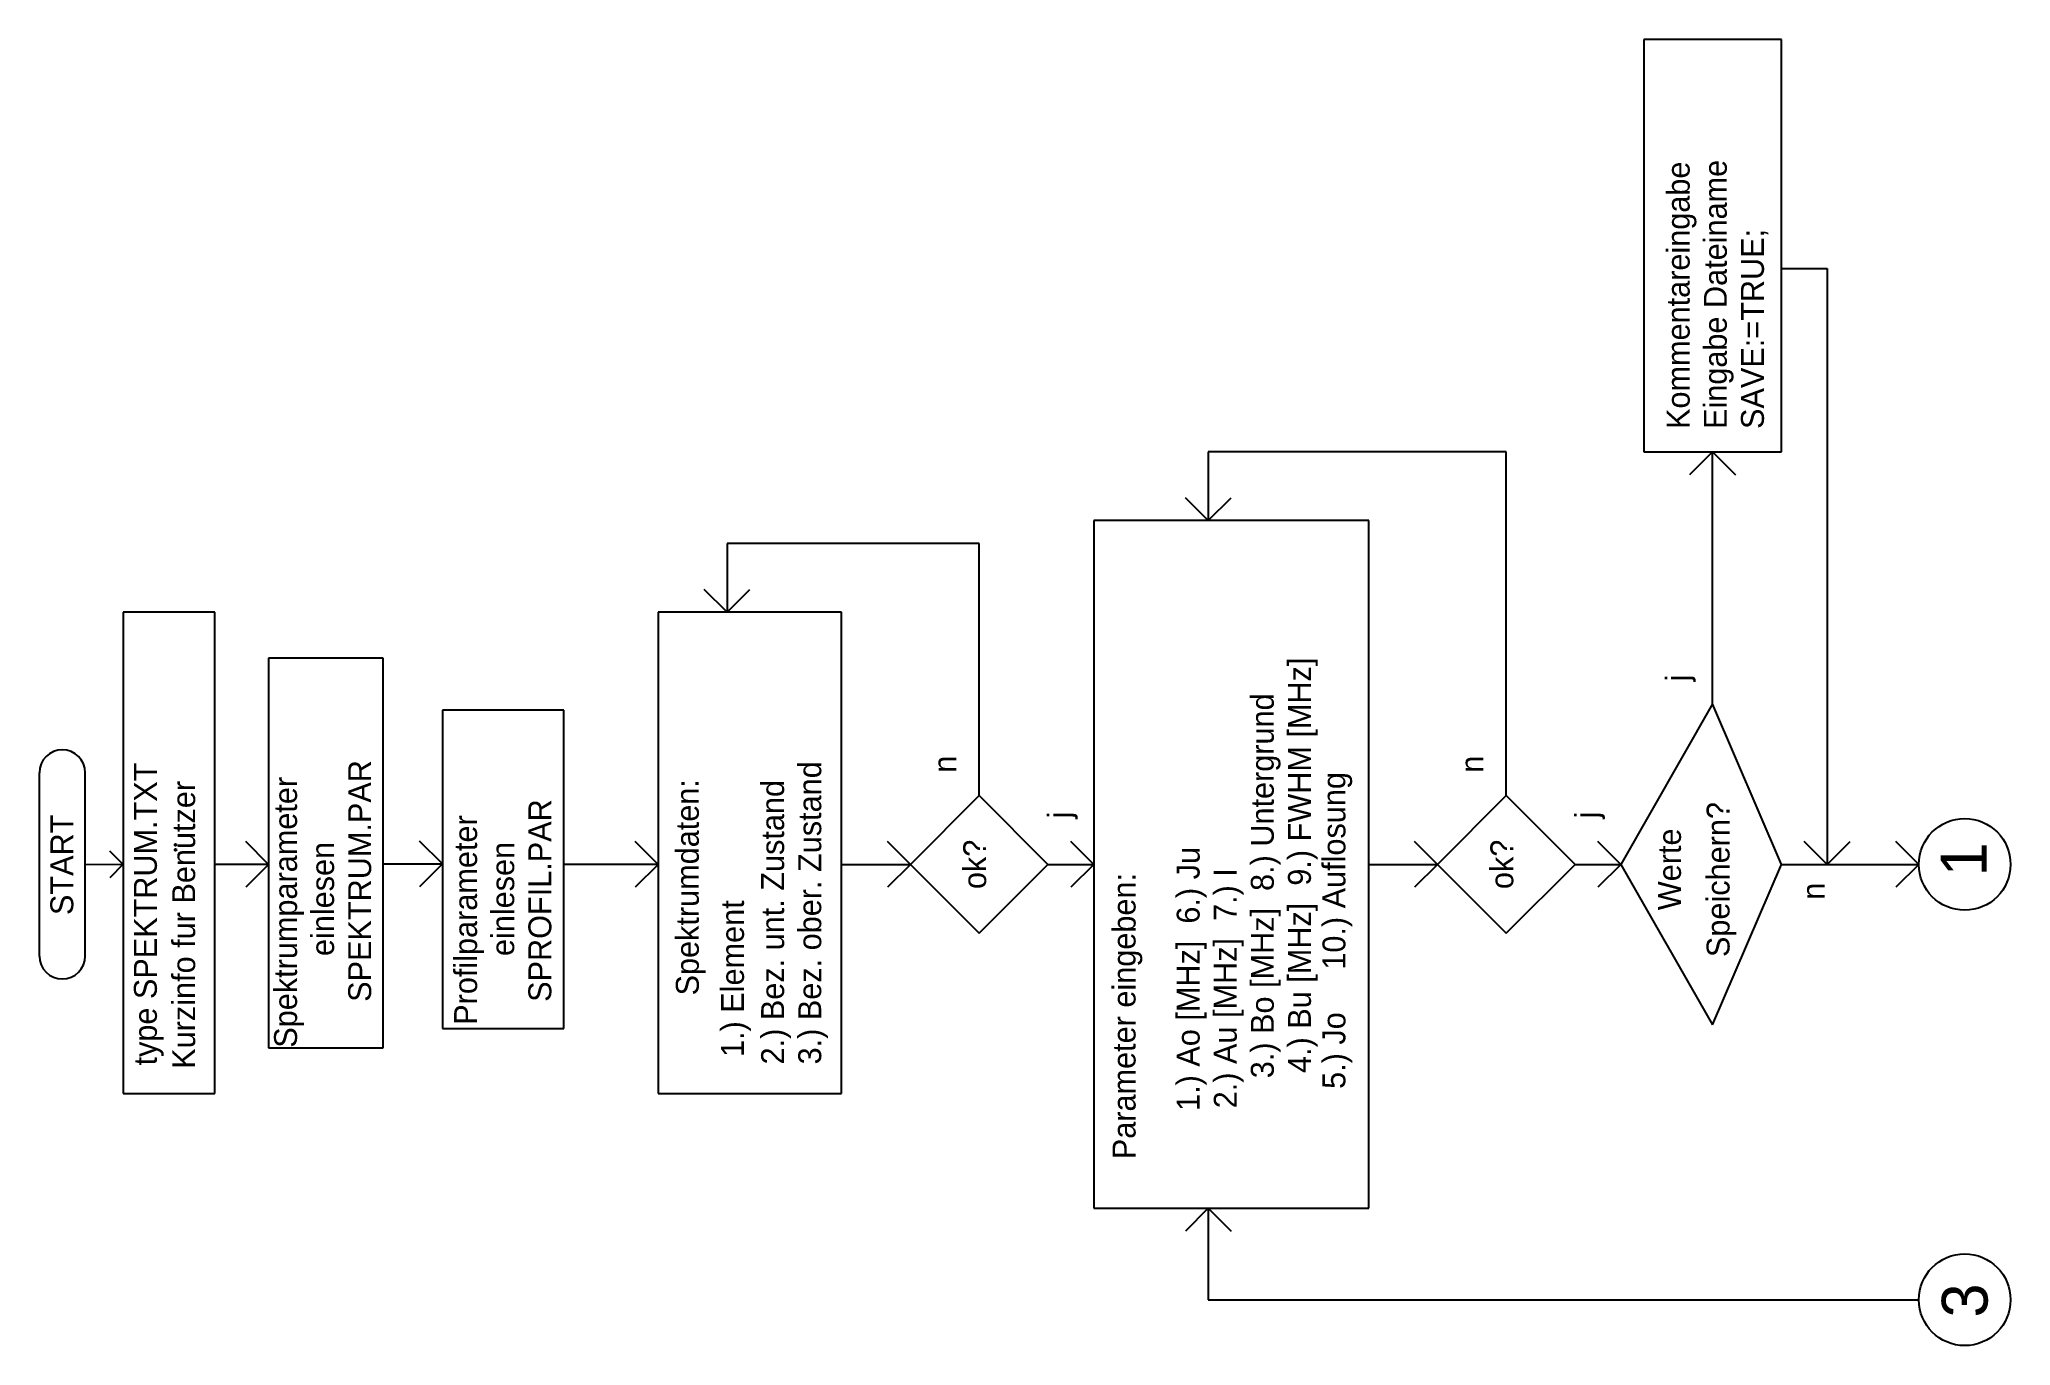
# Model space of a CAD drawing. Extents: x 7.7 to 24.9, y 9.8 to 21.2.
import ezdxf
from ezdxf.enums import TextEntityAlignment as Align

# ---------------------------------------------------------------- set-up
doc = ezdxf.new("R2010")
doc.units = 0
doc.layers.get('0').update_dxf_attribs({"linetype": 'CONTINUOUS'})

# ---------------------------------------------------------------- blocks, each defined once
blk = doc.blocks.new('RECTANG')
at = {"color": 0}
for p, q in [((1, 1), (0, 1)), ((0, 1), (0, 0)), ((1, 0), (1, 1)), ((0, 0), (1, 0))]:
    blk.add_line(p, q, dxfattribs=at)
blk = doc.blocks.new('Q')
at = {"color": 0}
for p, q in [((9.4, 11.6), (11, 11.6)), ((9.4, 11.2), (11, 11.2)), ((10.2, 11.2), (10.201, 10.869)), ((10.201, 10.869), (10.084, 10.985)), ((10.199, 10.869), (10.316, 10.985)), ((10.2, 9.599), (10.2, 10.07)), ((10.2, 9.6), (10, 9.8)), ((10.2, 9.6), (10.4, 9.8)), ((10.203, 8.083), (10.203, 8.602)), ((10.204, 8.082), (10.004, 8.282)), ((10.204, 8.082), (10.404, 8.282)), ((10.2, 6.201), (10.2, 7.021)), ((10.2, 6.2), (10, 6.4)), ((10.2, 6.2), (10.4, 6.4)), ((12.4, 5.6), (12.6, 5.8)), ((12.4, 5.6), (12.6, 5.4)), ((13, 5.6), (12.4, 5.6)), ((13, 3.4), (13, 5.6)), ((10.2, 4.6), (10.2, 4)), ((10.2, 4), (10, 4.2)), ((10.2, 4), (10.4, 4.2)), ((10.2, 4), (9.6, 3.4)), ((10.8, 3.4), (10.2, 4)), ((9.6, 3.4), (10.2, 2.8)), ((10.2, 2.8), (10.8, 3.4)), ((10.8, 3.4), (13, 3.4)), ((10.2, 2.8), (10.2, 2.4)), ((10.2, 2.4), (10, 2.6)), ((10.2, 2.4), (10.4, 2.6)), ((7.2, 1.4), (7, 1.6)), ((13.2, 1.4), (13.4, 1.6)), ((6.4, 1.4), (6.4, -4.8)), ((7.2, 1.4), (6.4, 1.4)), ((7.2, 1.4), (7, 1.2)), ((13.2, 1.4), (13.4, 1.2)), ((13.8, 1.4), (13.2, 1.4)), ((13.8, -1.2), (13.8, 1.4)), ((10.2, 0), (10.2, -0.6)), ((10.2, -0.6), (10, -0.4)), ((10.2, -0.6), (10.4, -0.4)), ((10.2, -0.6), (9.6, -1.2)), ((10.8, -1.2), (10.2, -0.6)), ((9.6, -1.2), (10.2, -1.8)), ((10.2, -1.8), (10.8, -1.2)), ((10.8, -1.2), (13.8, -1.2)), ((10.2, -1.8), (10.2, -2.2)), ((10.2, -2.2), (10, -2)), ((10.2, -2.2), (10.4, -2)), ((10.2, -2.2), (8.8, -3)), ((11.6, -3), (10.2, -2.2)), ((13.8, -3), (13.6, -2.8)), ((8.8, -3), (10.2, -3.6)), ((10.2, -3.6), (11.6, -3)), ((11.6, -3), (13.8, -3)), ((13.8, -3), (13.6, -3.2)), ((10.2, -3.6), (10.2, -4.8)), ((15.4, -3.6), (15.4, -4)), ((10.2, -4), (10.4, -3.8)), ((10.2, -4), (10.4, -4.2)), ((15.4, -4), (10.2, -4)), ((10.2, -4.8), (10, -4.6)), ((10.2, -4.8), (10.4, -4.6))]:
    blk.add_line(p, q, dxfattribs=at)
for centre, radius in [((10.327, 10.411), 0.0082), ((10.371, 10.411), 0.0082), ((6.4, -5.2), 0.4), ((10.2, -5.2), 0.4)]:
    blk.add_circle(centre, radius, dxfattribs=at)
for centre, start, end in [((9.4, 11.4), 90, 270), ((11, 11.4), 270, 90)]:
    blk.add_arc(centre, 0.2, start, end, dxfattribs=at)
for p, xscale, yscale, zscale in [((8.2, 10.07), 4.199999999999999, 0.8000000000000007, 4.199999999999999), ((8.767, 7.023), 2.780166947442654, 1.058450704225351, 2.780166947442654), ((8.2, 4.6), 4.199999999999999, 1.6, 4.199999999999999), ((7.2, 0), 6, 2.4, 6), ((13.8, -3.6), 3.600000000000001, 1.2, 3.600000000000001)]:
    blk.add_blockref('RECTANG', p, dxfattribs=dict(at, xscale=xscale, yscale=yscale, zscale=zscale))
at = {"color": 0, "xscale": 3.4, "zscale": 3.4}
blk.add_blockref('RECTANG', (8.6, 8.6), dxfattribs=at)
at = {"color": 0}
for s, p in [('START', (10.196, 11.304)), ('ok?', (10.2, 3.339)), ('1.) Ao [MHz]  6.) Ju', (9.2, 1.476)), ('2.) Au [MHz]  7.) I', (9.119, 1.152)), ('3.) Bo [MHz]  8.) Untergrund', (10.013, 0.829)), ('4.) Bu [MHz]  9.) FWHM [MHz]', (10.192, 0.505)), ('5.) Jo     10.) Auflosung', (9.623, 0.204)), ('ok?', (10.2, -1.261))]:
    blk.add_text(s, height=0.2, dxfattribs=at).set_placement(p, align=Align.CENTER)
for s, height, p in [('type SPEKTRUM.TXT', 0.19983, (8.445, 10.575)), ('Kurzinfo fur Benutzer', 0.2, (8.416, 10.241)), ('Spektrumparameter', 0.2, (8.6, 9.352)), ('einlesen', 0.2, (9.4, 9.029)), ('SPEKTRUM.PAR', 0.2, (9, 8.705)), ('Profilparameter', 0.2, (8.8, 7.781)), ('einlesen', 0.2, (9.4, 7.457)), ('SPROFIL.PAR', 0.2, (9, 7.133)), ('Spektrumdaten:', 0.2, (9.056, 5.846)), ('1.) Element', 0.2, (8.519, 5.452)), ('2.) Bez. unt. Zustand', 0.2, (8.454, 5.102)), ('3.) Bez. ober. Zustand', 0.2, (8.454, 4.778)), ('n', 0.2, (11, 3.6)), ('j', 0.2, (10.6, 2.6)), ('Parameter eingeben:', 0.2, (7.627, 2.035)), ('n', 0.2, (11, -1)), ('j', 0.2, (10.6, -2)), ('Werte', 0.2, (9.8, -2.724)), ('j', 0.2, (11.798, -2.792)), ('Kommentareingabe', 0.2, (14, -2.8)), ('Eingabe Dateiname', 0.2, (14, -3.124)), ('Speichern?', 0.2, (9.391, -3.148)), ('SAVE:=TRUE;', 0.2, (14, -3.448)), ('n', 0.2, (9.891, -3.979)), ('3', 0.4, (6.245, -5.4)), ('1', 0.4, (10.096, -5.391))]:
    blk.add_text(s, height=height, dxfattribs=at).set_placement(p)

msp = doc.modelspace()

# ---------------------------------------------------------------- block references
at = {"color": 0, "rotation": 90}
msp.add_blockref('Q', (19.336, 3.776), dxfattribs=at)

doc.saveas('drawing.dxf')
